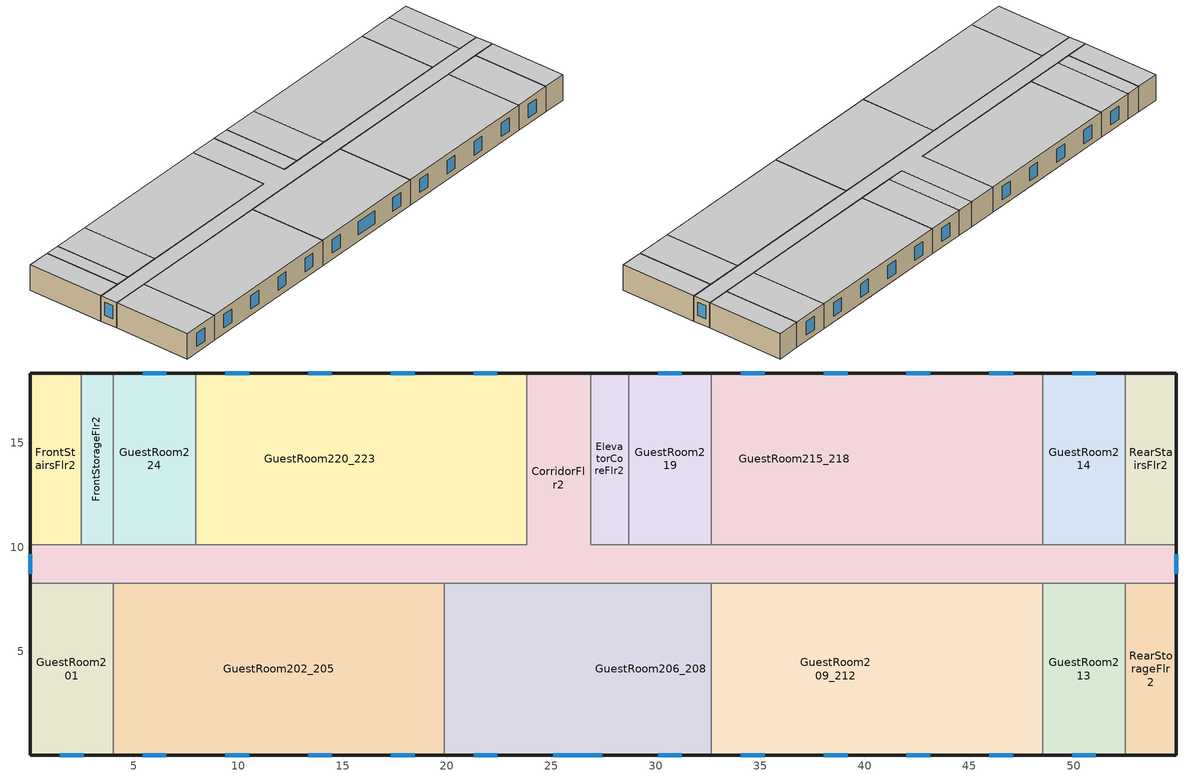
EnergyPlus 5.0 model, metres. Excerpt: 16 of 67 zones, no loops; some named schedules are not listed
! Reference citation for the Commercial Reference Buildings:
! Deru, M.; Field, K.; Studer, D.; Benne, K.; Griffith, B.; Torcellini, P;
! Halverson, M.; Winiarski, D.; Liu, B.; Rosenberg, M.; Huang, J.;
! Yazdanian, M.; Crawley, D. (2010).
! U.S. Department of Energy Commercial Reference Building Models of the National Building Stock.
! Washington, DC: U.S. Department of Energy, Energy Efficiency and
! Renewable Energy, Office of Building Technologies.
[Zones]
CorridorFlr2
 floor to CorridorFlr1 (INT-FLOOR-TOPSIDE): 54.91,8.28 0.05,8.28 0.05,10.11 23.82,10.11 23.82,18.34 26.87,18.34 26.87,10.11 54.91,10.11 z3.35
 wall outside (Steel Frame Res Ext Wall): 0.05,10.11 0.05,8.28 / 54.91,8.28 54.91,10.11 / 26.87,18.34 23.82,18.34 z3.35:6.1
 wall to RearStairsFlr2 (int-walls): 54.91,10.11 52.47,10.11 z3.35:6.1
 wall to GuestRoom220_223 (int-walls): 23.82,18.34 23.82,10.11 7.97,10.11 z3.35:6.1
 wall to GuestRoom224 (int-walls): 7.97,10.11 4.01,10.11 z3.35:6.1
 wall to FrontStorageFlr2 (int-walls): 4.01,10.11 2.49,10.11 z3.35:6.1
 wall to FrontStairsFlr2 (int-walls): 2.49,10.11 0.05,10.11 z3.35:6.1
 wall to GuestRoom201 (int-walls): 0.05,8.28 4.01,8.28 z3.35:6.1
 wall to GuestRoom202_205 (int-walls): 4.01,8.28 19.86,8.28 z3.35:6.1
 wall to GuestRoom206_208 (int-walls): 19.86,8.28 32.66,8.28 z3.35:6.1
 wall to GuestRoom209_212 (int-walls): 32.66,8.28 48.51,8.28 z3.35:6.1
 wall to GuestRoom213 (int-walls): 48.51,8.28 52.47,8.28 z3.35:6.1
 wall to RearStorageFlr2 (int-walls): 52.47,8.28 54.91,8.28 z3.35:6.1
 wall to GuestRoom214 (int-walls): 52.47,10.11 48.51,10.11 z3.35:6.1
 wall to GuestRoom215_218 (int-walls): 48.51,10.11 32.66,10.11 z3.35:6.1
 wall to GuestRoom219 (int-walls): 32.66,10.11 28.7,10.11 z3.35:6.1
 wall to ElevatorCoreFlr2 (int-walls): 28.7,10.11 26.87,10.11 26.87,18.34 z3.35:6.1
 window (Window Non-res Fixed): 0.05,9.66 0.05,8.73 / 54.91,8.73 54.91,9.66 z4.19:5.61
 ceiling to CorridorFlr3 (INT-FLOOR-UNDERSIDE): 0.05,8.28 54.91,8.28 54.91,10.11 26.87,10.11 26.87,18.34 23.82,18.34 23.82,10.11 0.05,10.11 z6.1
ElevatorCoreFlr2
 floor to ElevatorCoreFlr1 (INT-FLOOR-TOPSIDE): 28.7,10.11 26.87,10.11 26.87,18.34 28.7,18.34 z3.35
 wall outside (Steel Frame Res Ext Wall): 28.7,18.34 26.87,18.34 z3.35:6.1
 wall to GuestRoom219 (int-walls): 28.7,10.11 28.7,18.34 z3.35:6.1
 ceiling to ElevatorCoreFlr3 (INT-FLOOR-UNDERSIDE): 26.87,10.11 28.7,10.11 28.7,18.34 26.87,18.34 z6.1
FrontStairsFlr2
 floor to FrontStairsFlr1 (INT-FLOOR-TOPSIDE): 2.49,10.11 0.05,10.11 0.05,18.34 2.49,18.34 z3.35
 wall outside (Steel Frame Res Ext Wall): 2.49,18.34 0.05,18.34 0.05,10.11 z3.35:6.1
 wall to FrontStorageFlr2 (int-walls): 2.49,10.11 2.49,18.34 z3.35:6.1
 ceiling to FrontStairsFlr3 (INT-FLOOR-UNDERSIDE): 0.05,10.11 2.49,10.11 2.49,18.34 0.05,18.34 z6.1
FrontStorageFlr2
 floor to FrontStorageFlr1 (INT-FLOOR-TOPSIDE): 4.01,10.11 2.49,10.11 2.49,18.34 4.01,18.34 z3.35
 wall outside (Steel Frame Res Ext Wall): 4.01,18.34 2.49,18.34 z3.35:6.1
 wall to GuestRoom224 (int-walls): 4.01,10.11 4.01,18.34 z3.35:6.1
 ceiling to FrontStorageFlr3 (INT-FLOOR-UNDERSIDE): 2.49,10.11 4.01,10.11 4.01,18.34 2.49,18.34 z6.1
GuestRoom201
 floor to FrontLoungeFlr1 (INT-FLOOR-TOPSIDE): 4.01,0.05 0.05,0.05 0.05,8.28 4.01,8.28 z3.35
 wall outside (Steel Frame Res Ext Wall): 0.05,8.28 0.05,0.05 4.01,0.05 z3.35:6.1
 wall to GuestRoom202_205 (int-walls): 4.01,0.05 4.01,8.28 z3.35:6.1
 window (Window Res Fixed): 1.46,0.05 2.6,0.05 z4:5.45
 ceiling to GuestRoom301 (INT-FLOOR-UNDERSIDE): 0.05,0.05 4.01,0.05 4.01,8.28 0.05,8.28 z6.1
GuestRoom202_205
 floor to FrontLoungeFlr1 (INT-FLOOR-TOPSIDE): 19.86,0.05 4.01,0.05 4.01,8.28 19.86,8.28 z3.35
 wall outside (Steel Frame Res Ext Wall): 4.01,0.05 19.86,0.05 z3.35:6.1
 wall to GuestRoom206_208 (int-walls): 19.86,0.05 19.86,8.28 z3.35:6.1
 window (Window Res Fixed): 5.42,0.05 6.56,0.05 / 9.38,0.05 10.52,0.05 / 13.35,0.05 14.49,0.05 / 17.31,0.05 18.45,0.05 z4:5.45
 ceiling to GuestRoom302_305 (INT-FLOOR-UNDERSIDE): 4.01,0.05 19.86,0.05 19.86,8.28 4.01,8.28 z6.1
GuestRoom206_208
 floor to CorridorFlr1 (INT-FLOOR-TOPSIDE): 26.87,0.05 23.82,0.05 23.82,8.28 26.87,8.28 z3.35
 floor to RestroomFlr1 (INT-FLOOR-TOPSIDE): 23.82,0.05 19.86,0.05 19.86,8.28 23.82,8.28 z3.35
 floor to MeetingRoomFlr1 (INT-FLOOR-TOPSIDE): 32.66,0.05 26.87,0.05 26.87,8.28 32.66,8.28 z3.35
 wall outside (Steel Frame Res Ext Wall): 19.86,0.05 32.66,0.05 z3.35:6.1
 wall to GuestRoom209_212 (int-walls): 32.66,0.05 32.66,8.28 z3.35:6.1
 window (Window Res Fixed): 21.27,0.05 22.41,0.05 / 25.08,0.05 27.44,0.05 / 30.11,0.05 31.25,0.05 z4:5.45
 ceiling to GuestRoom306_308 (INT-FLOOR-UNDERSIDE): 19.86,0.05 32.66,0.05 32.66,8.28 19.86,8.28 z6.1
GuestRoom209_212
 floor to MeetingRoomFlr1 (INT-FLOOR-TOPSIDE): 36.62,0.05 32.66,0.05 32.66,8.28 36.62,8.28 z3.35
 floor to MechanicalRoomFlr1 (INT-FLOOR-TOPSIDE): 40.59,0.05 36.62,0.05 36.62,8.28 40.59,8.28 z3.35
 floor to GuestRoom101 (INT-FLOOR-TOPSIDE): 44.55,0.05 40.59,0.05 40.59,8.28 44.55,8.28 z3.35
 floor to GuestRoom102 (INT-FLOOR-TOPSIDE): 48.51,0.05 44.55,0.05 44.55,8.28 48.51,8.28 z3.35
 wall outside (Steel Frame Res Ext Wall): 32.66,0.05 48.51,0.05 z3.35:6.1
 wall to GuestRoom213 (int-walls): 48.51,0.05 48.51,8.28 z3.35:6.1
 window (Window Res Fixed): 34.07,0.05 35.21,0.05 / 38.04,0.05 39.17,0.05 / 42,0.05 43.14,0.05 / 45.96,0.05 47.1,0.05 z4:5.45
 ceiling to GuestRoom309_312 (INT-FLOOR-UNDERSIDE): 32.66,0.05 48.51,0.05 48.51,8.28 32.66,8.28 z6.1
GuestRoom213
 floor to GuestRoom103 (INT-FLOOR-TOPSIDE): 52.47,0.05 48.51,0.05 48.51,8.28 52.47,8.28 z3.35
 wall outside (Steel Frame Res Ext Wall): 48.51,0.05 52.47,0.05 z3.35:6.1
 wall to RearStorageFlr2 (int-walls): 52.47,0.05 52.47,8.28 z3.35:6.1
 window (Window Res Fixed): 49.92,0.05 51.06,0.05 z4:5.45
 ceiling to GuestRoom313 (INT-FLOOR-UNDERSIDE): 48.51,0.05 52.47,0.05 52.47,8.28 48.51,8.28 z6.1
GuestRoom214
 floor to GuestRoom104 (INT-FLOOR-TOPSIDE): 52.47,10.11 48.51,10.11 48.51,18.34 52.47,18.34 z3.35
 wall outside (Steel Frame Res Ext Wall): 52.47,18.34 48.51,18.34 z3.35:6.1
 wall to RearStairsFlr2 (int-walls): 52.47,10.11 52.47,18.34 z3.35:6.1
 wall to GuestRoom215_218 (int-walls): 48.51,18.34 48.51,10.11 z3.35:6.1
 window (Window Res Fixed): 51.06,18.34 49.92,18.34 z4:5.45
 ceiling to GuestRoom314 (INT-FLOOR-UNDERSIDE): 48.51,10.11 52.47,10.11 52.47,18.34 48.51,18.34 z6.1
GuestRoom215_218
 floor to GuestRoom105 (INT-FLOOR-TOPSIDE): 48.51,10.11 44.55,10.11 44.55,18.34 48.51,18.34 z3.35
 floor to EmployeeLoungeFlr1 (INT-FLOOR-TOPSIDE): 44.55,10.11 40.59,10.11 40.59,18.34 44.55,18.34 z3.35
 floor to LaundryRoomFlr1 (INT-FLOOR-TOPSIDE): 40.59,10.11 32.66,10.11 32.66,18.34 40.59,18.34 z3.35
 wall outside (Steel Frame Res Ext Wall): 48.51,18.34 32.66,18.34 z3.35:6.1
 wall to GuestRoom219 (int-walls): 32.66,18.34 32.66,10.11 z3.35:6.1
 window (Window Res Fixed): 47.1,18.34 45.96,18.34 / 43.14,18.34 42,18.34 / 39.17,18.34 38.04,18.34 / 35.21,18.34 34.07,18.34 z4:5.45
 ceiling to GuestRoom315_318 (INT-FLOOR-UNDERSIDE): 32.66,10.11 48.51,10.11 48.51,18.34 32.66,18.34 z6.1
GuestRoom219
 floor to LaundryRoomFlr1 (INT-FLOOR-TOPSIDE): 32.66,10.11 28.7,10.11 28.7,18.34 32.66,18.34 z3.35
 wall outside (Steel Frame Res Ext Wall): 32.66,18.34 28.7,18.34 z3.35:6.1
 window (Window Res Fixed): 31.25,18.34 30.11,18.34 z4:5.45
 ceiling to GuestRoom319 (INT-FLOOR-UNDERSIDE): 28.7,10.11 32.66,10.11 32.66,18.34 28.7,18.34 z6.1
GuestRoom220_223
 floor to ExerciseCenterFlr1 (INT-FLOOR-TOPSIDE): 23.82,10.11 19.86,10.11 19.86,18.34 23.82,18.34 z3.35
 floor to FrontOfficeFlr1 (INT-FLOOR-TOPSIDE): 19.86,10.11 7.97,10.11 7.97,18.34 19.86,18.34 z3.35
 wall outside (Steel Frame Res Ext Wall): 23.82,18.34 7.97,18.34 z3.35:6.1
 wall to GuestRoom224 (int-walls): 7.97,18.34 7.97,10.11 z3.35:6.1
 window (Window Res Fixed): 22.41,18.34 21.27,18.34 / 18.45,18.34 17.31,18.34 / 14.49,18.34 13.35,18.34 / 10.52,18.34 9.38,18.34 z4:5.45
 ceiling to GuestRoom320_323 (INT-FLOOR-UNDERSIDE): 7.97,10.11 23.82,10.11 23.82,18.34 7.97,18.34 z6.1
GuestRoom224
 floor to FrontOfficeFlr1 (INT-FLOOR-TOPSIDE): 7.97,10.11 4.01,10.11 4.01,18.34 7.97,18.34 z3.35
 wall outside (Steel Frame Res Ext Wall): 7.97,18.34 4.01,18.34 z3.35:6.1
 window (Window Res Fixed): 6.56,18.34 5.42,18.34 z4:5.45
 ceiling to GuestRoom324 (INT-FLOOR-UNDERSIDE): 4.01,10.11 7.97,10.11 7.97,18.34 4.01,18.34 z6.1
RearStairsFlr2
 floor to RearStairsFlr1 (INT-FLOOR-TOPSIDE): 54.91,10.11 52.47,10.11 52.47,18.34 54.91,18.34 z3.35
 wall outside (Steel Frame Res Ext Wall): 54.91,10.11 54.91,18.34 52.47,18.34 z3.35:6.1
 ceiling to RearStairsFlr3 (INT-FLOOR-UNDERSIDE): 52.47,10.11 54.91,10.11 54.91,18.34 52.47,18.34 z6.1
RearStorageFlr2
 floor to RearStorageFlr1 (INT-FLOOR-TOPSIDE): 54.91,0.05 52.47,0.05 52.47,8.28 54.91,8.28 z3.35
 wall outside (Steel Frame Res Ext Wall): 52.47,0.05 54.91,0.05 54.91,8.28 z3.35:6.1
 ceiling to RearStorageFlr3 (INT-FLOOR-UNDERSIDE): 52.47,0.05 54.91,0.05 54.91,8.28 52.47,8.28 z6.1
[Building]
Ref Bldg Small Hotel New2004_v1.3_5.0: North Axis=0; Terrain=City; Loads Convergence Tolerance Value=0.04; Temperature Convergence Tolerance Value=0.2; Solar Distribution=FullInteriorAndExterior; Maximum Number of Warmup Days=25
[Site:Location]
USA IL-CHICAGO-OHARE: Latitude {deg}=41.77; Longitude {deg}=-87.75; Time Zone {hr}=-6; Elevation {m}=190
[SizingPeriod:DesignDay] Barometric Pressure {Pa}=99063; Rain {0-no,1-yes}=0; Snow on ground {0-no,1-yes}=0; Day of Month=21; Daylight Savings Time Indicator=0; Humidity Indicating Type=WetBulb
Name | Maximum Dry-Bulb Temperature {C} | Daily Temp Range {C} | Humidity Indicating Conditions at Maximum Dry-Bulb | Wind Speed {m/s} design conditions vs. traditional 6.71 m/s (15 mph) | Wind Direction {Degrees; N=0, S=180} | Clearness {0.0 to 1.1} | Month | Day Type | Wind Speed {m/s} design conditions vs. traditional 3.35 m/s (7mph)
CHICAGO Ann Htg 99.6% Condns DB | -20.6 | 0 | -20.6 | 4.9 | 270 | 0 | 1 | WinterDesignDay
CHICAGO Ann Clg .4% Condns WB=>MDB | 31.2 | 10.7 | 25.5 |  | 230 | 1 | 7 | SummerDesignDay | 5.3
[Site:WaterMainsTemperature]
Calculation Method=CORRELATION; Annual Average Outdoor Air Temperature {C}=9.69; Maximum Difference In Monthly Average Outdoor Air Temperatures {deltaC}=28.1
[Site:GroundTemperature:BuildingSurface]
19.527, 19.502, 19.536, 19.598, 20.002, 21.64, 22.225, 22.375, 21.449, 20.121, 19.802, 19.633
[Construction]
Steel Frame Res Ext Wall: Wood Siding, Steel Frame Res Wall Insulation, 1/2IN Gypsum
int-walls: 1/2IN Gypsum, 1/2IN Gypsum
INT-FLOOR-TOPSIDE: MAT-CC05 4 HW CONCRETE, CP02 CARPET PAD
INT-FLOOR-UNDERSIDE: CP02 CARPET PAD, MAT-CC05 4 HW CONCRETE
Window Non-res Fixed: NonRes Fixed Assembly Window
Window Res Fixed: Res Fixed Assembly Window
InteriorFurnishings: Std Wood 6inch
[Material] Thermal Absorptance=0.9
Name | Roughness | Thickness {m} | Conductivity {W/m-K} | Density {kg/m3} | Specific Heat {J/kg-K} | Solar Absorptance | Visible Absorptance | Visible Absorptance! Common Materials
Steel Frame Res Wall Insulation | MediumRough | 0.119161 | 0.049 | 265 | 836.8 | 0.7 | 0.7
Std Wood 6inch | MediumSmooth | 0.15 | 0.12 | 540 | 1210 | 0.7 |  | 0.7
Wood Siding | MediumSmooth | 0.01 | 0.11 | 544.62 | 1210 | 0.78 | 0.78
1/2IN Gypsum | Smooth | 0.0127 | 0.16 | 784.9 | 830 | 0.92 | 0.92
MAT-CC05 4 HW CONCRETE | Rough | 0.1016 | 1.311 | 2240 | 836.8 | 0.7 | 0.7
[WindowMaterial:SimpleGlazingSystem] U-Factor=3.23646; Solar Heat Gain Coefficient=0.39
NonRes Fixed Assembly Window; Res Fixed Assembly Window
[Material:NoMass]
CP02 CARPET PAD: Roughness=VeryRough; Thermal Resistance {(m2-K)/W}=0.2165; Thermal Absorptance=0.9; Solar Absorptance=0.7; Visible Absorptance=0.8
[Zone] Type=1; Multiplier=1; Part of Total Floor Area=Yes
CorridorFlr2; ElevatorCoreFlr2; FrontStairsFlr2; FrontStorageFlr2; GuestRoom201; GuestRoom202_205; GuestRoom206_208; GuestRoom209_212; GuestRoom213; GuestRoom214; GuestRoom215_218; GuestRoom219; GuestRoom220_223; GuestRoom224; RearStairsFlr2; RearStorageFlr2
[People] Schedule=GuestRoom_Occ_Sch; Number of People Calculation Method=Area/Person; Fraction Radiant=0.3; User Specified Sensible Fraction=AUTOCALCULATE; Activity Level Schedule=ACTIVITY_SCH; Enable ASHRAE 55 Comfort Warnings=No; MRT Calculation=ZoneAveraged; Work Efficiency Schedule=WORK_EFF_SCH; Clothing Schedule=CLOTHING_SCH; Air Velocity Schedule=AIR_VELO_SCH; Thermal Comfort Report=FANGER
Name | Zone | Zone Area per Person
GuestRoom201 People | GuestRoom201 | 23.41
GuestRoom202_205 People | GuestRoom202_205 | 23.41
GuestRoom206_208 People | GuestRoom206_208 | 21.74
GuestRoom209_212 People | GuestRoom209_212 | 23.41
GuestRoom213 People | GuestRoom213 | 23.41
GuestRoom214 People | GuestRoom214 | 23.41
GuestRoom215_218 People | GuestRoom215_218 | 23.41
GuestRoom219 People | GuestRoom219 | 23.41
GuestRoom220_223 People | GuestRoom220_223 | 23.41
GuestRoom224 People | GuestRoom224 | 23.41
[Lights] Design Level Calculation Method=Watts/Area; Return Air Fraction=0; Fraction Radiant=0.7; Fraction Visible=0.2; Fraction Replaceable=1; Return Air Fraction is Calculated from Plenum Temperature=No
Name | Zone | Schedule | Watts per Zone Area {W/m2}
CorridorFlr2_Lights | CorridorFlr2 | Corridor_Ltg_Sch | 5.38
FrontStairsFlr2_Lights | FrontStairsFlr2 | Corridor_Ltg_Sch | 6.46
FrontStorageFlr2_Lights | FrontStorageFlr2 | Storage_Ltg_Sch | 8.6
GuestRoom201_Lights | GuestRoom201 | GuestRoom_Ltg_Sch_Base | 11.84
GuestRoom202_205_Lights | GuestRoom202_205 | GuestRoom_Ltg_Sch_Base | 11.84
GuestRoom206_208_Lights | GuestRoom206_208 | GuestRoom_Ltg_Sch_Base | 11.84
GuestRoom209_212_Lights | GuestRoom209_212 | GuestRoom_Ltg_Sch_Base | 11.84
GuestRoom213_Lights | GuestRoom213 | GuestRoom_Ltg_Sch_Base | 11.84
GuestRoom214_Lights | GuestRoom214 | GuestRoom_Ltg_Sch_Base | 11.84
GuestRoom215_218_Lights | GuestRoom215_218 | GuestRoom_Ltg_Sch_Base | 11.84
GuestRoom219_Lights | GuestRoom219 | GuestRoom_Ltg_Sch_Base | 11.84
GuestRoom220_223_Lights | GuestRoom220_223 | GuestRoom_Ltg_Sch_Base | 11.84
GuestRoom224_Lights | GuestRoom224 | GuestRoom_Ltg_Sch_Base | 11.84
RearStairsFlr2_Lights | RearStairsFlr2 | Corridor_Ltg_Sch | 6.46
RearStorageFlr2_Lights | RearStorageFlr2 | Storage_Ltg_Sch | 8.6
[ElectricEquipment] Schedule=GuestRoom_Eqp_Sch; Design Level Calculation Method=Watts/Area; Watts per Zone Floor Area {W/m2}=14.3; Fraction Latent=0; Fraction Radiant=0.5; Fraction Lost=0
Name | Zone
GuestRoom201_PlugMisc_Equip | GuestRoom201
GuestRoom202_205_PlugMisc_Equip | GuestRoom202_205
GuestRoom206_208_PlugMisc_Equip | GuestRoom206_208
GuestRoom209_212_PlugMisc_Equip | GuestRoom209_212
GuestRoom213_PlugMisc_Equip | GuestRoom213
GuestRoom214_PlugMisc_Equip | GuestRoom214
GuestRoom215_218_PlugMisc_Equip | GuestRoom215_218
GuestRoom219_PlugMisc_Equip | GuestRoom219
GuestRoom220_223_PlugMisc_Equip | GuestRoom220_223
GuestRoom224_PlugMisc_Equip | GuestRoom224
[Exterior:Lights]
Exterior Facade Lighting: Schedule=ALWAYS_ON; Design Level=7536; Control Option=AstronomicalClock
[ZoneInfiltration:DesignFlowRate] Design Volume Flow Rate Calculation Method=Flow/ExteriorArea; Flow per Exterior Surface Area {m3/s/m2}=0.000302; Constant Term Coefficient=1; Temperature Term Coefficient=0; Velocity Term Coefficient=0; Velocity Squared Term Coefficient=0
Name | Zone | Schedule
CorridorFlr2_Infiltration | CorridorFlr2 | INFIL_HALF_ON_SCH
ElevatorCoreFlr2_Infiltration | ElevatorCoreFlr2 | INFIL_HALF_ON_SCH
FrontStairsFlr2_Infiltration | FrontStairsFlr2 | INFIL_SCH
FrontStorageFlr2_Infiltration | FrontStorageFlr2 | INFIL_HALF_ON_SCH
GuestRoom201_Infiltration | GuestRoom201 | INFIL_HALF_ON_SCH
GuestRoom202_205_Infiltration | GuestRoom202_205 | INFIL_HALF_ON_SCH
GuestRoom206_208_Infiltration | GuestRoom206_208 | INFIL_HALF_ON_SCH
GuestRoom209_212_Infiltration | GuestRoom209_212 | INFIL_HALF_ON_SCH
GuestRoom213_Infiltration | GuestRoom213 | INFIL_HALF_ON_SCH
GuestRoom214_Infiltration | GuestRoom214 | INFIL_HALF_ON_SCH
GuestRoom215_218_Infiltration | GuestRoom215_218 | INFIL_HALF_ON_SCH
GuestRoom219_Infiltration | GuestRoom219 | INFIL_HALF_ON_SCH
GuestRoom220_223_Infiltration | GuestRoom220_223 | INFIL_HALF_ON_SCH
GuestRoom224_Infiltration | GuestRoom224 | INFIL_HALF_ON_SCH
RearStairsFlr2_Infiltration | RearStairsFlr2 | INFIL_SCH
RearStorageFlr2_Infiltration | RearStorageFlr2 | INFIL_HALF_ON_SCH
[InternalMass] Construction=InteriorFurnishings
Name | Zone | Surface Area
CorridorFlr2 Internal Mass | CorridorFlr2 | 250.8404
FrontStairsFlr2 Internal Mass | FrontStairsFlr2 | 40.1341
FrontStorageFlr2 Internal Mass | FrontStorageFlr2 | 25.0838
GuestRoom201 Internal Mass | GuestRoom201 | 65.2227
GuestRoom202_205 Internal Mass | GuestRoom202_205 | 260.8908
GuestRoom206_208 Internal Mass | GuestRoom206_208 | 210.7195
GuestRoom209_212 Internal Mass | GuestRoom209_212 | 260.8908
GuestRoom213 Internal Mass | GuestRoom213 | 65.2227
GuestRoom214 Internal Mass | GuestRoom214 | 65.2179
GuestRoom215_218 Internal Mass | GuestRoom215_218 | 260.8717
GuestRoom219 Internal Mass | GuestRoom219 | 65.2179
GuestRoom220_223 Internal Mass | GuestRoom220_223 | 260.8717
GuestRoom224 Internal Mass | GuestRoom224 | 65.2179
RearStairsFlr2 Internal Mass | RearStairsFlr2 | 40.144
RearStorageFlr2 Internal Mass | RearStorageFlr2 | 40.1469
[Zone equipment]
FrontStairsFlr2: FrontStairsFlr2 Unit Heater
FrontStorageFlr2: FrontStorageFlr2 Unit Heater
GuestRoom201: GuestRoom201 PTAC
GuestRoom202_205: GuestRoom202_205 PTAC
GuestRoom206_208: GuestRoom206_208 PTAC
GuestRoom209_212: GuestRoom209_212 PTAC
GuestRoom213: GuestRoom213 PTAC
GuestRoom214: GuestRoom214 PTAC
GuestRoom215_218: GuestRoom215_218 PTAC
GuestRoom219: GuestRoom219 PTAC
GuestRoom220_223: GuestRoom220_223 PTAC
GuestRoom224: GuestRoom224 PTAC
RearStairsFlr2: RearStairsFlr2 Unit Heater
RearStorageFlr2: RearStorageFlr2 Unit Heater
[Sizing:Zone] Zone Cooling Design Supply Air Temperature {C}=14; Zone Heating Design Supply Air Temperature {C}=40; Zone Cooling Design Supply Air Humidity Ratio {kg-H20/kg-air}=0.0085; Zone Heating Design Supply Air Humidity Ratio {kg-H20/kg-air}=0.008; Outdoor Air Method=Flow/Zone; Cooling Design Air Flow Method {Flow/Zone | DesignDay | DesignDay}=DesignDay; Heating Design Air Flow Method {Flow/Zone | DesignDay}=DesignDay
Name | Outside Air Flow per Zone {m3/s}
FrontStairsFlr2; FrontStorageFlr2; RearStairsFlr2; RearStorageFlr2
GuestRoom201; GuestRoom213; GuestRoom214; GuestRoom219; GuestRoom224 | 0.01416
GuestRoom202_205; GuestRoom209_212; GuestRoom215_218; GuestRoom220_223 | 0.05664
GuestRoom206_208 | 0.04248
[ZoneControl:Thermostat] Control Type Schedule=Dual Zone Control Type Sched
Name | Zone | Control 1
FrontStairsFlr2 Thermostat | FrontStairsFlr2 | FrontStairsFlr2 DualSPSched
FrontStorageFlr2 Thermostat | FrontStorageFlr2 | FrontStorageFlr2 DualSPSched
GuestRoom201 Thermostat | GuestRoom201 | GuestRoom201 DualSPSched
GuestRoom202_205 Thermostat | GuestRoom202_205 | GuestRoom202_205 DualSPSched
GuestRoom206_208 Thermostat | GuestRoom206_208 | GuestRoom206_208 DualSPSched
GuestRoom209_212 Thermostat | GuestRoom209_212 | GuestRoom209_212 DualSPSched
GuestRoom213 Thermostat | GuestRoom213 | GuestRoom213 DualSPSched
GuestRoom214 Thermostat | GuestRoom214 | GuestRoom214 DualSPSched
GuestRoom215_218 Thermostat | GuestRoom215_218 | GuestRoom215_218 DualSPSched
GuestRoom219 Thermostat | GuestRoom219 | GuestRoom219 DualSPSched
GuestRoom220_223 Thermostat | GuestRoom220_223 | GuestRoom220_223 DualSPSched
GuestRoom224 Thermostat | GuestRoom224 | GuestRoom224 DualSPSched
RearStairsFlr2 Thermostat | RearStairsFlr2 | RearStairsFlr2 DualSPSched
RearStorageFlr2 Thermostat | RearStorageFlr2 | RearStorageFlr2 DualSPSched
[ThermostatSetpoint:DualSetpoint]
Name | Heating Setpoint Temperature Schedule | Cooling Setpoint Temperature Schedule
FrontStairsFlr2 DualSPSched; FrontStorageFlr2 DualSPSched; RearStairsFlr2 DualSPSched; RearStorageFlr2 DualSPSched | UnitHeater_HtgSP_Sch | UnitHeater_ClgSP_Sch
GuestRoom201 DualSPSched; GuestRoom202_205 DualSPSched; GuestRoom206_208 DualSPSched; GuestRoom209_212 DualSPSched; GuestRoom213 DualSPSched; GuestRoom214 DualSPSched; GuestRoom215_218 DualSPSched; GuestRoom219 DualSPSched; GuestRoom220_223 DualSPSched; GuestRoom224 DualSPSched | HTGSETP_SCH | CLGSETP_SCH
[Schedule:Compact]
GuestRoom_Occ_Sch: Fraction, Through: 12/31, For: Weekdays, Until: 06:00, 0.65, Until: 07:00, 0.5, Until: 09:00, 0.28, Until: 15:00, 0.13, Until: 16:00, 0.2, Until: 19:00, 0.35, Until: 21:00, 0.5, Until: 22:00, 0.58, Until: 24:00, 0.65, For: Saturday Sunday Holidays, Until: 06:00, 0.65, Until: 07:00, 0.5, Until: 09:00, 0.34, Until: 17:00, 0.2, Until: 18:00, 0.34, Until: 19:00, 0.35, Until: 21:00, 0.65, Until: 24:00, 0.5, For: WinterDesignDay, Until: 24:00, 0, For: SummerDesignDay CustomDay1 CustomDay2, Until: 24:00, 1
